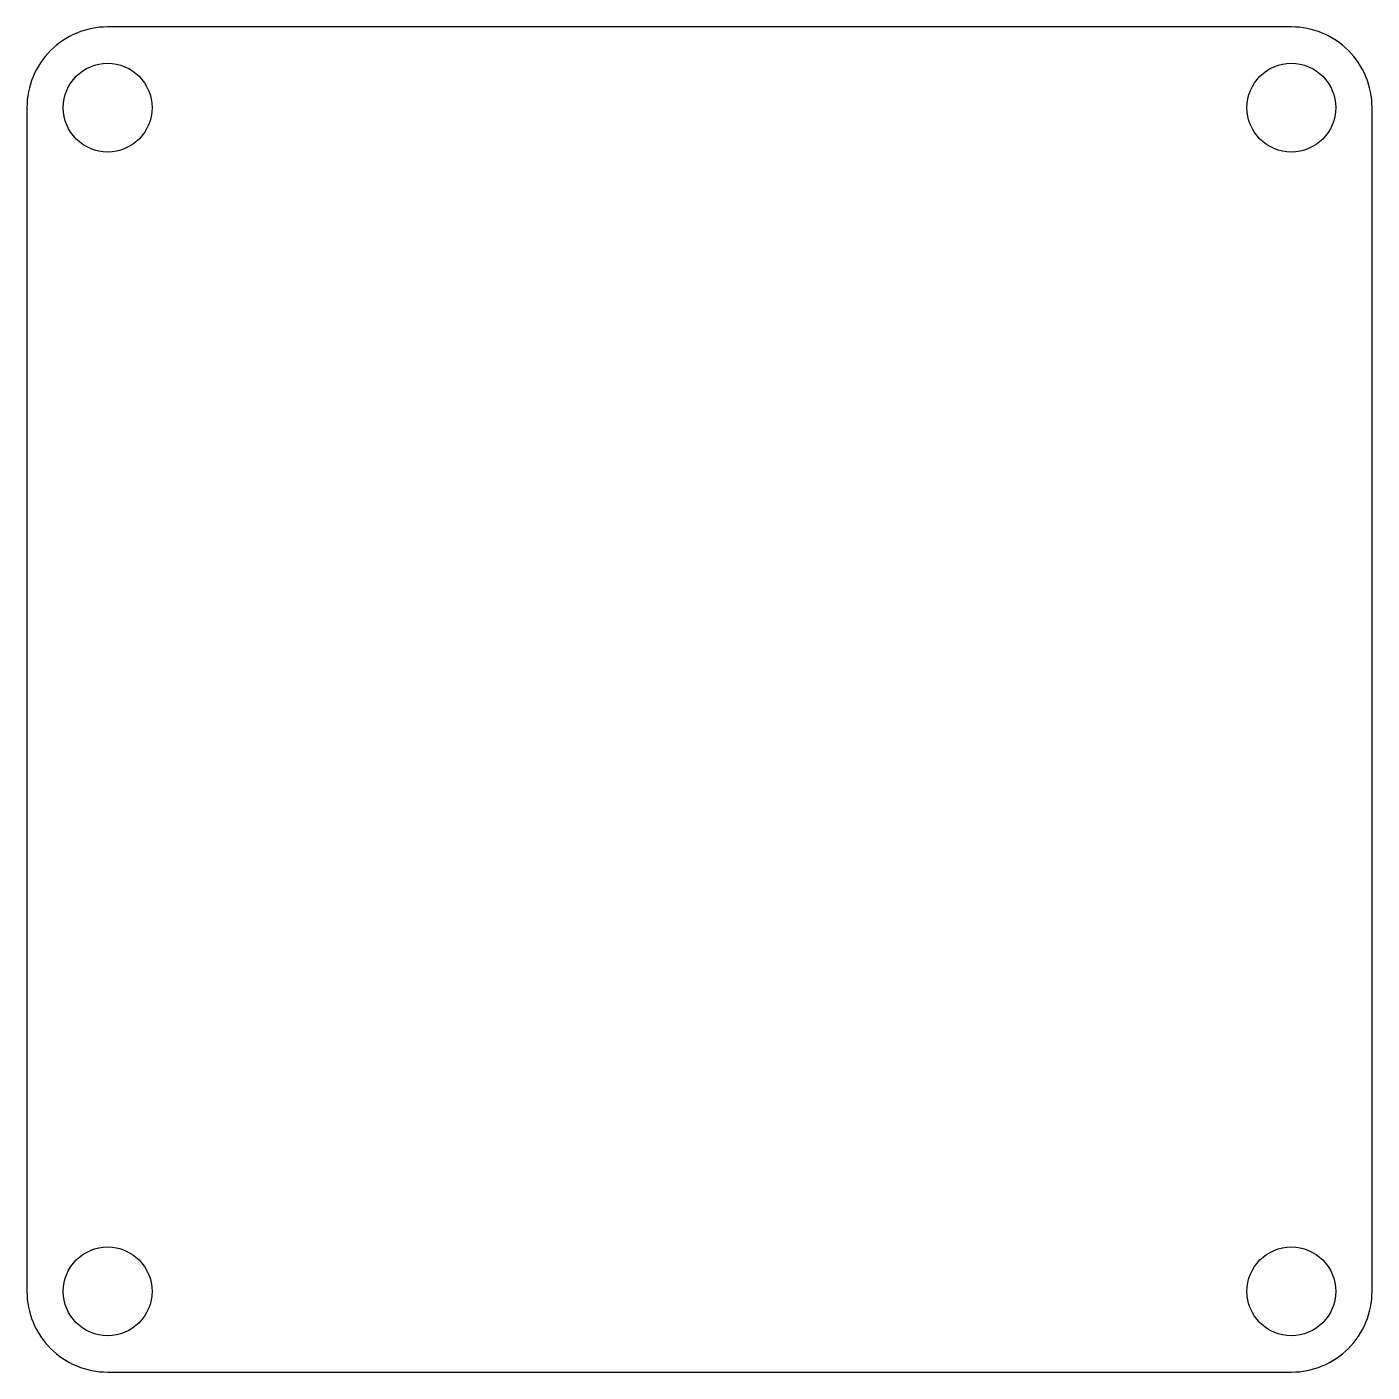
# Model space of a CAD drawing. Header units: millimetres. Extents: x -25 to 25, y -25 to 25.
import ezdxf

# ---------------------------------------------------------------- set-up
doc = ezdxf.new("R2010")
doc.units = ezdxf.units.MM

msp = doc.modelspace()

# ---------------------------------------------------------------- linework, layer by layer
msp.add_lwpolyline([(22, 25), (-22, 25, 0.414214), (-25, 22), (-25, -22, 0.414214), (-22, -25), (22, -25, 0.414214), (25, -22), (25, 22, 0.414214)], format="xyb", close=True)
for centre in [(-22, 22), (22, 22), (-22, -22), (22, -22)]:
    msp.add_circle(centre, 1.65)

doc.saveas('drawing.dxf')
